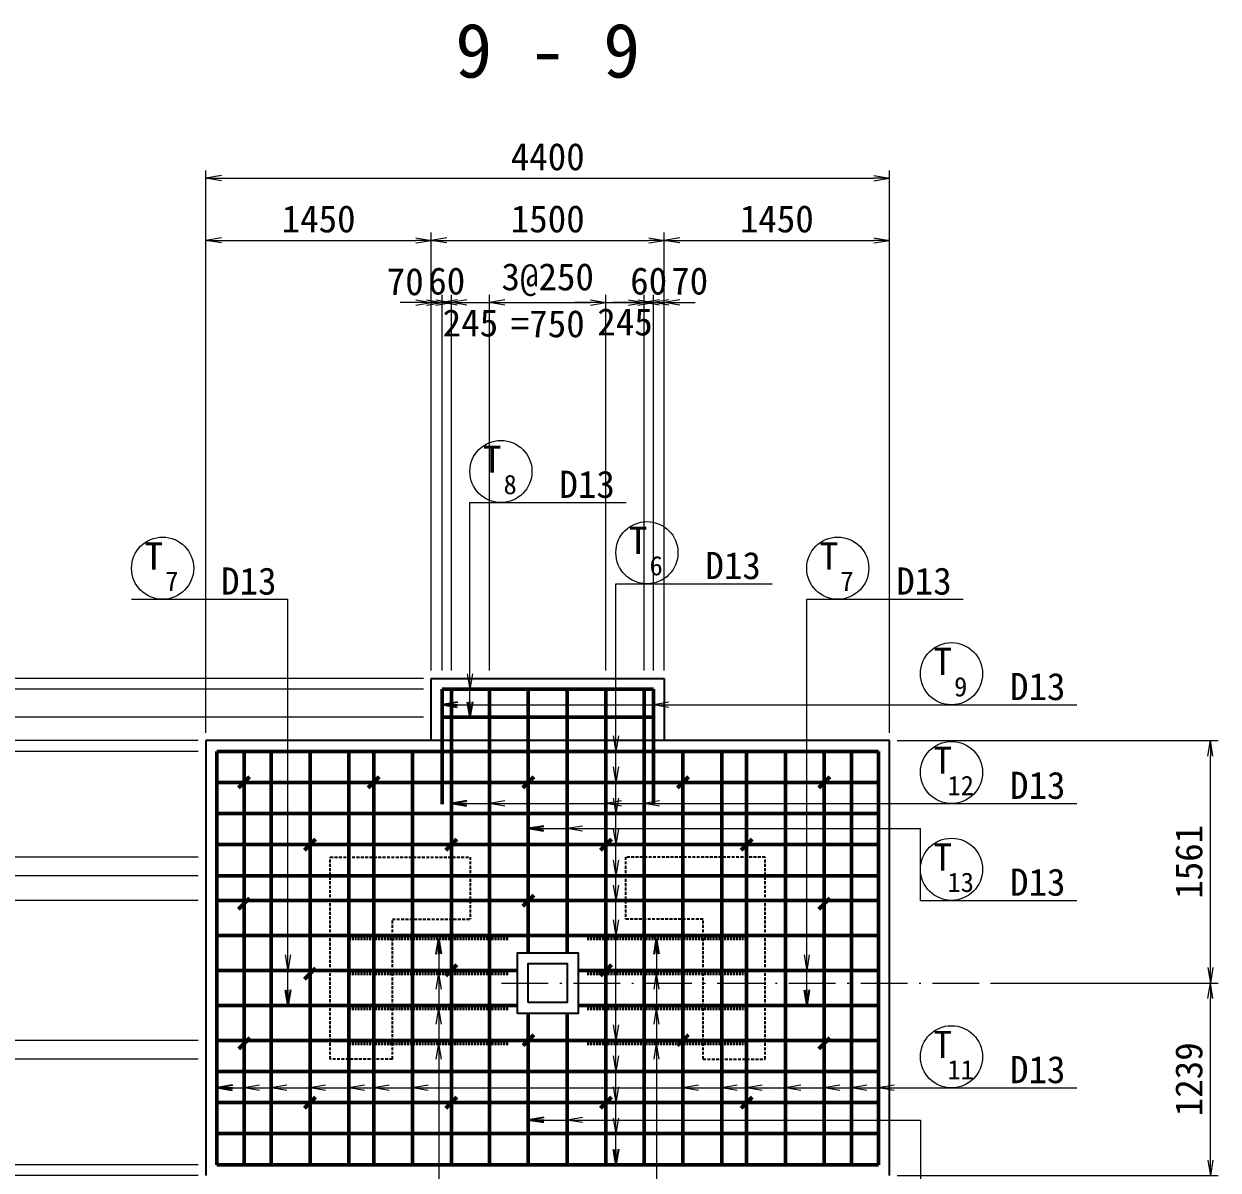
# Model space of a CAD drawing. Header units: millimetres. Extents: x 169470 to 758170, y -17820 to 11880.
# Drawn here: x 258350 to 266038, y -10679 to -3302 of the extents above; entities that cross this region are included whole.
import ezdxf
from ezdxf.enums import TextEntityAlignment as Align

# ---------------------------------------------------------------- set-up
doc = ezdxf.new("R2010")
doc.units = ezdxf.units.MM
doc.header["$LTSCALE"] = 50
doc.header["$PDSIZE"] = 300
doc.linetypes.add('DASHED2', pattern=[0.375, 0.25, -0.125])
doc.linetypes.add('SXF_一点短鎖線', pattern=[9.25, 6, -1.5, 0.25, -1.5])
doc.layers.get('Defpoints').update_dxf_attribs({"color": 151})
for name, color, linetype, lineweight in [('D-BMK', 2, 'SXF_一点短鎖線', 13), ('D-STR', 1, 'Continuous', 25), ('D-STR-DIM', 7, 'Continuous', 13), ('D-STR-HTXT', 7, 'Continuous', 13), ('D-STR-STR1', 2, 'Continuous', 50), ('D-STR-STR3', 4, 'Continuous', 50), ('D-STR-STR4', 1, 'Continuous', 50), ('D-STR-TXT', 7, 'Continuous', 13)]:
    doc.layers.add(name, color=color, linetype=linetype, lineweight=lineweight)
doc.styles.add('YOKO_GOTHIC', font='MS Gothic.ttf')
doc.dimstyles.new('S50', dxfattribs={"dimscale": 50, "dimtxt": 3.5, "dimasz": 2, "dimexe": 1, "dimexo": 1, "dimgap": 1, "dimtad": 1, "dimdec": 0, "dimzin": 1, "dimdsep": 46, "dimtxsty": 'YOKO_GOTHIC', "dimblk": 'OPEN', "dimcen": 0, "dimclrd": 256, "dimclre": 256, "dimclrt": 256, "dimaunit": 1, "dimadec": 3, "dimazin": 0, "dimtfac": 1, "dimtdec": 0, "dimtix": 1, "dimtmove": 2, "dimatfit": 3, "dimldrblk": 'OPEN', "dimfxl": 1, "dimlwd": -1, "dimlwe": -1, "dimarcsym": 2})

# ---------------------------------------------------------------- blocks, each defined once
blk = doc.blocks.new('_Open')
at = {"color": 0, "linetype": 'ByBlock', "lineweight": -2}
for p, q in [((-1, 0.167), (0, 0)), ((-1, -0.167), (0, 0)), ((0, 0), (-1, 0))]:
    blk.add_line(p, q, dxfattribs=at)
blk = doc.blocks.new('*D4147')
at = {"layer": 'D-STR-DIM', "transparency": 16777216}
for p, q in [((259521.9, -7864.4), (259521.9, -4245.4)), ((259621.9, -4295.4), (263821.7, -4295.4)), ((263921.7, -7864.4), (263921.7, -4245.4))]:
    blk.add_line(p, q, dxfattribs=at)
at = {"layer": 'Defpoints', "color": 0, "transparency": 16777216}
for p in [(263921.7, -4295.4), (259521.9, -7914.4), (263921.7, -7914.4)]:
    blk.add_point(p, dxfattribs=at)
at = {"layer": 'D-STR-DIM', "transparency": 16777216, "xscale": 100, "yscale": 100, "zscale": 100, "rotation": 180}
blk.add_blockref('_Open', (259521.9, -4295.4), dxfattribs=at)
at = {"layer": 'D-STR-DIM', "transparency": 16777216, "xscale": 100, "yscale": 100, "zscale": 100}
blk.add_blockref('_Open', (263921.7, -4295.4), dxfattribs=at)
at = {"layer": 'D-STR-DIM', "transparency": 16777216, "insert": (261721.8, -4157.9), "char_height": 175, "attachment_point": 5, "style": 'YOKO_GOTHIC'}
blk.add_mtext('4400', dxfattribs=at)
blk = doc.blocks.new('*D4148')
at = {"layer": 'D-STR-DIM', "transparency": 16777216}
for p, q in [((259521.9, -7864.4), (259521.9, -4645.4)), ((260971.8, -7464.4), (260971.8, -4645.4)), ((259621.9, -4695.4), (260871.8, -4695.4))]:
    blk.add_line(p, q, dxfattribs=at)
at = {"layer": 'Defpoints', "color": 0, "transparency": 16777216}
for p in [(260971.8, -4695.4), (260971.8, -7514.4), (259521.9, -7914.4)]:
    blk.add_point(p, dxfattribs=at)
at = {"layer": 'D-STR-DIM', "transparency": 16777216, "xscale": 100, "yscale": 100, "zscale": 100, "rotation": 180}
blk.add_blockref('_Open', (259521.9, -4695.4), dxfattribs=at)
at = {"layer": 'D-STR-DIM', "transparency": 16777216, "xscale": 100, "yscale": 100, "zscale": 100}
blk.add_blockref('_Open', (260971.8, -4695.4), dxfattribs=at)
at = {"layer": 'D-STR-DIM', "transparency": 16777216, "insert": (260246.9, -4557.9), "char_height": 175, "attachment_point": 5, "style": 'YOKO_GOTHIC'}
blk.add_mtext('1450', dxfattribs=at)
blk = doc.blocks.new('*D4149')
at = {"layer": 'D-STR-DIM', "transparency": 16777216}
for p, q in [((260971.8, -7464.4), (260971.8, -4645.4)), ((262471.8, -7464.4), (262471.8, -4645.4)), ((261071.8, -4695.4), (262371.8, -4695.4))]:
    blk.add_line(p, q, dxfattribs=at)
at = {"layer": 'Defpoints', "color": 0, "transparency": 16777216}
for p in [(262471.8, -4695.4), (260971.8, -7514.4), (262471.8, -7514.4)]:
    blk.add_point(p, dxfattribs=at)
at = {"layer": 'D-STR-DIM', "transparency": 16777216, "xscale": 100, "yscale": 100, "zscale": 100, "rotation": 180}
blk.add_blockref('_Open', (260971.8, -4695.4), dxfattribs=at)
at = {"layer": 'D-STR-DIM', "transparency": 16777216, "xscale": 100, "yscale": 100, "zscale": 100}
blk.add_blockref('_Open', (262471.8, -4695.4), dxfattribs=at)
at = {"layer": 'D-STR-DIM', "transparency": 16777216, "insert": (261721.8, -4557.9), "char_height": 175, "attachment_point": 5, "style": 'YOKO_GOTHIC'}
blk.add_mtext('1500', dxfattribs=at)
blk = doc.blocks.new('*D4150')
at = {"layer": 'D-STR-DIM', "transparency": 16777216}
for p, q in [((262471.8, -7464.4), (262471.8, -4645.4)), ((263921.7, -7864.4), (263921.7, -4645.4)), ((262571.8, -4695.4), (263821.7, -4695.4))]:
    blk.add_line(p, q, dxfattribs=at)
at = {"layer": 'Defpoints', "color": 0, "transparency": 16777216}
for p in [(263921.7, -4695.4), (262471.8, -7514.4), (263921.7, -7914.4)]:
    blk.add_point(p, dxfattribs=at)
at = {"layer": 'D-STR-DIM', "transparency": 16777216, "xscale": 100, "yscale": 100, "zscale": 100, "rotation": 180}
blk.add_blockref('_Open', (262471.8, -4695.4), dxfattribs=at)
at = {"layer": 'D-STR-DIM', "transparency": 16777216, "xscale": 100, "yscale": 100, "zscale": 100}
blk.add_blockref('_Open', (263921.7, -4695.4), dxfattribs=at)
at = {"layer": 'D-STR-DIM', "transparency": 16777216, "insert": (263196.8, -4557.9), "char_height": 175, "attachment_point": 5, "style": 'YOKO_GOTHIC'}
blk.add_mtext('1450', dxfattribs=at)
blk = doc.blocks.new('*D4151')
at = {"layer": 'D-STR-DIM', "transparency": 16777216}
for p, q in [((261346.8, -7464.4), (261346.8, -5045.4)), ((262096.8, -7464.4), (262096.8, -5045.4)), ((261446.8, -5095.4), (261996.8, -5095.4))]:
    blk.add_line(p, q, dxfattribs=at)
at = {"layer": 'Defpoints', "color": 0, "transparency": 16777216}
for p in [(262096.8, -5095.4), (261346.8, -7514.4), (262096.8, -7514.4)]:
    blk.add_point(p, dxfattribs=at)
at = {"layer": 'D-STR-DIM', "transparency": 16777216, "xscale": 100, "yscale": 100, "zscale": 100, "rotation": 180}
blk.add_blockref('_Open', (261346.8, -5095.4), dxfattribs=at)
at = {"layer": 'D-STR-DIM', "transparency": 16777216, "xscale": 100, "yscale": 100, "zscale": 100}
blk.add_blockref('_Open', (262096.8, -5095.4), dxfattribs=at)
at = {"layer": 'D-STR-DIM', "transparency": 16777216, "char_height": 175, "attachment_point": 5, "style": 'YOKO_GOTHIC'}
for s, insert in [('3@250', (261721.8, -4948.6)), ('=750', (261721.8, -5232.9))]:
    blk.add_mtext(s, dxfattribs=dict(at, insert=insert))
blk = doc.blocks.new('*D4152')
at = {"layer": 'D-STR-DIM', "transparency": 16777216}
for p, q in [((260971.8, -7464.4), (260971.8, -5045.4)), ((261041.8, -7464.4), (261041.8, -5045.4)), ((260871.8, -5095.4), (260771.8, -5095.4)), ((260971.8, -5095.4), (261041.8, -5095.4)), ((261141.8, -5095.4), (261241.8, -5095.4))]:
    blk.add_line(p, q, dxfattribs=at)
at = {"layer": 'Defpoints', "color": 0, "transparency": 16777216}
for p in [(261041.8, -5095.4), (260971.8, -7514.4), (261041.8, -7514.4)]:
    blk.add_point(p, dxfattribs=at)
at = {"layer": 'D-STR-DIM', "transparency": 16777216, "xscale": 100, "yscale": 100, "zscale": 100}
blk.add_blockref('_Open', (260971.8, -5095.4), dxfattribs=at)
at = {"layer": 'D-STR-DIM', "transparency": 16777216, "xscale": 100, "yscale": 100, "zscale": 100, "rotation": 180}
blk.add_blockref('_Open', (261041.8, -5095.4), dxfattribs=at)
at = {"layer": 'D-STR-DIM', "transparency": 16777216, "insert": (260804.5, -4962), "char_height": 175, "attachment_point": 5, "style": 'YOKO_GOTHIC'}
blk.add_mtext('70', dxfattribs=at)
blk = doc.blocks.new('*D4153')
at = {"layer": 'D-STR-DIM', "transparency": 16777216}
for p, q in [((262401.8, -7464.4), (262401.8, -5045.4)), ((262471.8, -7464.4), (262471.8, -5045.4)), ((262301.8, -5095.4), (262201.8, -5095.4)), ((262401.8, -5095.4), (262471.8, -5095.4)), ((262571.8, -5095.4), (262671.8, -5095.4))]:
    blk.add_line(p, q, dxfattribs=at)
at = {"layer": 'Defpoints', "color": 0, "transparency": 16777216}
for p in [(262471.8, -5095.4), (262401.8, -7514.4), (262471.8, -7514.4)]:
    blk.add_point(p, dxfattribs=at)
at = {"layer": 'D-STR-DIM', "transparency": 16777216, "xscale": 100, "yscale": 100, "zscale": 100}
blk.add_blockref('_Open', (262401.8, -5095.4), dxfattribs=at)
at = {"layer": 'D-STR-DIM', "transparency": 16777216, "xscale": 100, "yscale": 100, "zscale": 100, "rotation": 180}
blk.add_blockref('_Open', (262471.8, -5095.4), dxfattribs=at)
at = {"layer": 'D-STR-DIM', "transparency": 16777216, "insert": (262635.8, -4957.9), "char_height": 175, "attachment_point": 5, "style": 'YOKO_GOTHIC'}
blk.add_mtext('70', dxfattribs=at)
blk = doc.blocks.new('*D4154')
at = {"layer": 'D-STR-DIM', "transparency": 16777216}
for p, q in [((261041.8, -7464.4), (261041.8, -5045.4)), ((261101.8, -7464.4), (261101.8, -5045.4)), ((260941.8, -5095.4), (260841.8, -5095.4)), ((261041.8, -5095.4), (261101.8, -5095.4)), ((261201.8, -5095.4), (261301.8, -5095.4))]:
    blk.add_line(p, q, dxfattribs=at)
at = {"layer": 'Defpoints', "color": 0, "transparency": 16777216}
for p in [(261101.8, -5095.4), (261041.8, -7514.4), (261101.8, -7514.4)]:
    blk.add_point(p, dxfattribs=at)
at = {"layer": 'D-STR-DIM', "transparency": 16777216, "xscale": 100, "yscale": 100, "zscale": 100}
blk.add_blockref('_Open', (261041.8, -5095.4), dxfattribs=at)
at = {"layer": 'D-STR-DIM', "transparency": 16777216, "xscale": 100, "yscale": 100, "zscale": 100, "rotation": 180}
blk.add_blockref('_Open', (261101.8, -5095.4), dxfattribs=at)
at = {"layer": 'D-STR-DIM', "transparency": 16777216, "insert": (261071.8, -4957.9), "char_height": 175, "attachment_point": 5, "style": 'YOKO_GOTHIC'}
blk.add_mtext('60', dxfattribs=at)
blk = doc.blocks.new('*D4155')
at = {"layer": 'D-STR-DIM', "transparency": 16777216}
for p, q in [((262341.8, -7464.4), (262341.8, -5045.4)), ((262401.8, -7464.4), (262401.8, -5045.4)), ((262241.8, -5095.4), (262141.8, -5095.4)), ((262341.8, -5095.4), (262401.8, -5095.4)), ((262501.8, -5095.4), (262601.8, -5095.4))]:
    blk.add_line(p, q, dxfattribs=at)
at = {"layer": 'Defpoints', "color": 0, "transparency": 16777216}
for p in [(262401.8, -5095.4), (262341.8, -7514.4), (262401.8, -7514.4)]:
    blk.add_point(p, dxfattribs=at)
at = {"layer": 'D-STR-DIM', "transparency": 16777216, "xscale": 100, "yscale": 100, "zscale": 100}
blk.add_blockref('_Open', (262341.8, -5095.4), dxfattribs=at)
at = {"layer": 'D-STR-DIM', "transparency": 16777216, "xscale": 100, "yscale": 100, "zscale": 100, "rotation": 180}
blk.add_blockref('_Open', (262401.8, -5095.4), dxfattribs=at)
at = {"layer": 'D-STR-DIM', "transparency": 16777216, "insert": (262371.8, -4957.9), "char_height": 175, "attachment_point": 5, "style": 'YOKO_GOTHIC'}
blk.add_mtext('60', dxfattribs=at)
blk = doc.blocks.new('*D4156')
at = {"layer": 'D-STR-DIM', "transparency": 16777216}
for p, q in [((260921.8, -7514.4), (256671.9, -7514.4)), ((256721.9, -7614.4), (256721.9, -10614.3)), ((259471.9, -10714.3), (256671.9, -10714.3))]:
    blk.add_line(p, q, dxfattribs=at)
at = {"layer": 'Defpoints', "color": 0, "transparency": 16777216}
for p in [(260971.8, -7514.4), (256721.9, -10714.3), (259521.9, -10714.3)]:
    blk.add_point(p, dxfattribs=at)
at = {"layer": 'D-STR-DIM', "transparency": 16777216, "xscale": 100, "yscale": 100, "zscale": 100}
for p, rotation in [((256721.9, -7514.4), 90), ((256721.9, -10714.3), 270)]:
    blk.add_blockref('_Open', p, dxfattribs=dict(at, rotation=rotation))
at = {"layer": 'D-STR-DIM', "transparency": 16777216, "insert": (256584.4, -9114.3), "char_height": 175, "attachment_point": 5, "rotation": 90, "style": 'YOKO_GOTHIC'}
blk.add_mtext('3200', dxfattribs=at)
blk = doc.blocks.new('*D4157')
at = {"layer": 'D-STR-DIM', "transparency": 16777216}
for p, q in [((259471.9, -7914.4), (257071.9, -7914.4)), ((257121.9, -8014.4), (257121.9, -8564.4)), ((259471.9, -8664.4), (257071.9, -8664.4))]:
    blk.add_line(p, q, dxfattribs=at)
at = {"layer": 'Defpoints', "color": 0, "transparency": 16777216}
for p in [(259521.9, -7914.4), (257121.9, -8664.4), (259521.9, -8664.4)]:
    blk.add_point(p, dxfattribs=at)
at = {"layer": 'D-STR-DIM', "transparency": 16777216, "xscale": 100, "yscale": 100, "zscale": 100}
for p, rotation in [((257121.9, -7914.4), 90), ((257121.9, -8664.4), 270)]:
    blk.add_blockref('_Open', p, dxfattribs=dict(at, rotation=rotation))
at = {"layer": 'D-STR-DIM', "transparency": 16777216, "insert": (256984.4, -8289.4), "char_height": 175, "attachment_point": 5, "rotation": 90, "style": 'YOKO_GOTHIC'}
blk.add_mtext('750', dxfattribs=at)
blk = doc.blocks.new('*D4158')
at = {"layer": 'D-STR-DIM', "transparency": 16777216}
for p, q in [((259471.9, -8664.4), (257071.9, -8664.4)), ((257121.9, -8764.4), (257121.9, -9864.4)), ((259471.9, -9964.4), (257071.9, -9964.4))]:
    blk.add_line(p, q, dxfattribs=at)
at = {"layer": 'Defpoints', "color": 0, "transparency": 16777216}
for p in [(259521.9, -8664.4), (257121.9, -9964.4), (259521.9, -9964.4)]:
    blk.add_point(p, dxfattribs=at)
at = {"layer": 'D-STR-DIM', "transparency": 16777216, "xscale": 100, "yscale": 100, "zscale": 100}
for p, rotation in [((257121.9, -8664.4), 90), ((257121.9, -9964.4), 270)]:
    blk.add_blockref('_Open', p, dxfattribs=dict(at, rotation=rotation))
at = {"layer": 'D-STR-DIM', "transparency": 16777216, "insert": (256984.4, -9314.4), "char_height": 175, "attachment_point": 5, "rotation": 90, "style": 'YOKO_GOTHIC'}
blk.add_mtext('1300', dxfattribs=at)
blk = doc.blocks.new('*D4159')
at = {"layer": 'D-STR-DIM', "transparency": 16777216}
for p, q in [((259471.9, -9964.4), (257071.9, -9964.4)), ((257121.9, -10064.4), (257121.9, -10614.3)), ((259471.9, -10714.3), (257071.9, -10714.3))]:
    blk.add_line(p, q, dxfattribs=at)
at = {"layer": 'Defpoints', "color": 0, "transparency": 16777216}
for p in [(259521.9, -9964.4), (257121.9, -10714.3), (259521.9, -10714.3)]:
    blk.add_point(p, dxfattribs=at)
at = {"layer": 'D-STR-DIM', "transparency": 16777216, "xscale": 100, "yscale": 100, "zscale": 100}
for p, rotation in [((257121.9, -9964.4), 90), ((257121.9, -10714.3), 270)]:
    blk.add_blockref('_Open', p, dxfattribs=dict(at, rotation=rotation))
at = {"layer": 'D-STR-DIM', "transparency": 16777216, "insert": (256984.4, -10339.3), "char_height": 175, "attachment_point": 5, "rotation": 90, "style": 'YOKO_GOTHIC'}
blk.add_mtext('750', dxfattribs=at)
blk = doc.blocks.new('*D4160')
at = {"layer": 'D-STR-DIM', "transparency": 16777216}
for p, q in [((257521.9, -7414.4), (257521.9, -7314.4)), ((259471.9, -7514.4), (257471.9, -7514.4)), ((257521.9, -7514.4), (257521.9, -7584.4)), ((260921.8, -7584.4), (257471.9, -7584.4)), ((257521.9, -7684.4), (257521.9, -7784.4))]:
    blk.add_line(p, q, dxfattribs=at)
at = {"layer": 'Defpoints', "color": 0, "transparency": 16777216}
for p in [(259521.9, -7514.4), (257521.9, -7584.4), (260971.8, -7584.4)]:
    blk.add_point(p, dxfattribs=at)
at = {"layer": 'D-STR-DIM', "transparency": 16777216, "xscale": 100, "yscale": 100, "zscale": 100}
for p, rotation in [((257521.9, -7514.4), 270), ((257521.9, -7584.4), 90)]:
    blk.add_blockref('_Open', p, dxfattribs=dict(at, rotation=rotation))
at = {"layer": 'D-STR-DIM', "transparency": 16777216, "insert": (257389.9, -7344.5), "char_height": 175, "attachment_point": 5, "rotation": 90, "style": 'YOKO_GOTHIC'}
blk.add_mtext('70', dxfattribs=at)
blk = doc.blocks.new('*D4161')
at = {"layer": 'D-STR-DIM', "transparency": 16777216}
for p, q in [((257521.9, -7484.4), (257521.9, -7384.4)), ((260921.8, -7584.4), (257471.9, -7584.4)), ((257521.9, -7584.4), (257521.9, -7764.4)), ((260921.8, -7764.4), (257471.9, -7764.4)), ((257521.9, -7864.4), (257521.9, -7964.4))]:
    blk.add_line(p, q, dxfattribs=at)
at = {"layer": 'Defpoints', "color": 0, "transparency": 16777216}
for p in [(260971.8, -7584.4), (257521.9, -7764.4), (260971.8, -7764.4)]:
    blk.add_point(p, dxfattribs=at)
at = {"layer": 'D-STR-DIM', "transparency": 16777216, "xscale": 100, "yscale": 100, "zscale": 100}
for p, rotation in [((257521.9, -7584.4), 270), ((257521.9, -7764.4), 90)]:
    blk.add_blockref('_Open', p, dxfattribs=dict(at, rotation=rotation))
at = {"layer": 'D-STR-DIM', "transparency": 16777216, "insert": (257384.4, -7674.4), "char_height": 175, "attachment_point": 5, "rotation": 90, "style": 'YOKO_GOTHIC'}
blk.add_mtext('180', dxfattribs=at)
blk = doc.blocks.new('*D4162')
at = {"layer": 'D-STR-DIM', "transparency": 16777216}
for p, q in [((259471.9, -7984.4), (257471.9, -7984.4)), ((257521.9, -8084.4), (257521.9, -8684.4)), ((259471.9, -8784.4), (257471.9, -8784.4))]:
    blk.add_line(p, q, dxfattribs=at)
at = {"layer": 'Defpoints', "color": 0, "transparency": 16777216}
for p in [(259521.9, -7984.4), (257521.9, -8784.4), (259521.9, -8784.4)]:
    blk.add_point(p, dxfattribs=at)
at = {"layer": 'D-STR-DIM', "transparency": 16777216, "xscale": 100, "yscale": 100, "zscale": 100}
for p, rotation in [((257521.9, -7984.4), 90), ((257521.9, -8784.4), 270)]:
    blk.add_blockref('_Open', p, dxfattribs=dict(at, rotation=rotation))
at = {"layer": 'D-STR-DIM', "transparency": 16777216, "char_height": 175, "attachment_point": 5, "rotation": 90, "style": 'YOKO_GOTHIC'}
for s, insert in [('4@200', (257375.1, -8384.4)), ('=800', (257659.4, -8384.4))]:
    blk.add_mtext(s, dxfattribs=dict(at, insert=insert))
blk = doc.blocks.new('*D4163')
at = {"layer": 'D-STR-DIM', "transparency": 16777216}
for p, q in [((257521.9, -8684.4), (257521.9, -8584.4)), ((259471.9, -8784.4), (257471.9, -8784.4)), ((257521.9, -8784.4), (257521.9, -8944.4)), ((259471.9, -8944.4), (257471.9, -8944.4)), ((257521.9, -9044.4), (257521.9, -9144.4))]:
    blk.add_line(p, q, dxfattribs=at)
at = {"layer": 'Defpoints', "color": 0, "transparency": 16777216}
for p in [(259521.9, -8784.4), (257521.9, -8944.4), (259521.9, -8944.4)]:
    blk.add_point(p, dxfattribs=at)
at = {"layer": 'D-STR-DIM', "transparency": 16777216, "xscale": 100, "yscale": 100, "zscale": 100}
for p, rotation in [((257521.9, -8784.4), 270), ((257521.9, -8944.4), 90)]:
    blk.add_blockref('_Open', p, dxfattribs=dict(at, rotation=rotation))
at = {"layer": 'D-STR-DIM', "transparency": 16777216, "insert": (257384.4, -8864.4), "char_height": 175, "attachment_point": 5, "rotation": 90, "style": 'YOKO_GOTHIC'}
blk.add_mtext('160', dxfattribs=at)
blk = doc.blocks.new('*D4164')
at = {"layer": 'D-STR-DIM', "transparency": 16777216}
for p, q in [((259471.9, -9844.4), (257471.9, -9844.4)), ((257521.9, -9944.4), (257521.9, -10544.3)), ((259471.9, -10644.3), (257471.9, -10644.3))]:
    blk.add_line(p, q, dxfattribs=at)
at = {"layer": 'Defpoints', "color": 0, "transparency": 16777216}
for p in [(259521.9, -9844.4), (257521.9, -10644.3), (259521.9, -10644.3)]:
    blk.add_point(p, dxfattribs=at)
at = {"layer": 'D-STR-DIM', "transparency": 16777216, "xscale": 100, "yscale": 100, "zscale": 100}
for p, rotation in [((257521.9, -9844.4), 90), ((257521.9, -10644.3), 270)]:
    blk.add_blockref('_Open', p, dxfattribs=dict(at, rotation=rotation))
at = {"layer": 'D-STR-DIM', "transparency": 16777216, "char_height": 175, "attachment_point": 5, "rotation": 90, "style": 'YOKO_GOTHIC'}
for s, insert in [('4@200', (257375.1, -10244.3)), ('=800', (257659.4, -10244.3))]:
    blk.add_mtext(s, dxfattribs=dict(at, insert=insert))
blk = doc.blocks.new('*D4165')
at = {"layer": 'D-STR-DIM', "transparency": 16777216}
for p, q in [((257521.9, -10544.3), (257521.9, -10444.3)), ((259471.9, -10644.3), (257471.9, -10644.3)), ((257521.9, -10644.3), (257521.9, -10714.3)), ((259471.9, -10714.3), (257471.9, -10714.3)), ((257521.9, -10814.3), (257521.9, -10914.3))]:
    blk.add_line(p, q, dxfattribs=at)
at = {"layer": 'Defpoints', "color": 0, "transparency": 16777216}
for p in [(259521.9, -10644.3), (257521.9, -10714.3), (259521.9, -10714.3)]:
    blk.add_point(p, dxfattribs=at)
at = {"layer": 'D-STR-DIM', "transparency": 16777216, "xscale": 100, "yscale": 100, "zscale": 100}
for p, rotation in [((257521.9, -10644.3), 270), ((257521.9, -10714.3), 90)]:
    blk.add_blockref('_Open', p, dxfattribs=dict(at, rotation=rotation))
at = {"layer": 'D-STR-DIM', "transparency": 16777216, "insert": (257384.4, -10679.3), "char_height": 175, "attachment_point": 5, "rotation": 90, "style": 'YOKO_GOTHIC'}
blk.add_mtext('70', dxfattribs=at)
blk = doc.blocks.new('*D4166')
at = {"layer": 'D-STR-DIM', "transparency": 16777216}
for p, q in [((257521.9, -7664.4), (257521.9, -7564.4)), ((260921.8, -7764.4), (257471.9, -7764.4)), ((257521.9, -7984.4), (257521.9, -7764.4)), ((259471.9, -7984.4), (257471.9, -7984.4)), ((257521.9, -8084.4), (257521.9, -8184.4))]:
    blk.add_line(p, q, dxfattribs=at)
at = {"layer": 'Defpoints', "color": 0, "transparency": 16777216}
for p in [(257521.9, -7764.4), (260971.8, -7764.4), (259521.9, -7984.4)]:
    blk.add_point(p, dxfattribs=at)
at = {"layer": 'D-STR-DIM', "transparency": 16777216, "xscale": 100, "yscale": 100, "zscale": 100}
for p, rotation in [((257521.9, -7764.4), 270), ((257521.9, -7984.4), 90)]:
    blk.add_blockref('_Open', p, dxfattribs=dict(at, rotation=rotation))
at = {"layer": 'D-STR-DIM', "transparency": 16777216, "insert": (257662.9, -7892.5), "char_height": 175, "attachment_point": 5, "rotation": 90, "style": 'YOKO_GOTHIC'}
blk.add_mtext('220', dxfattribs=at)
blk = doc.blocks.new('*D4167')
at = {"layer": 'D-STR-DIM', "transparency": 16777216}
for p, q in [((259471.9, -8944.4), (257471.9, -8944.4)), ((257521.9, -9744.4), (257521.9, -9044.4)), ((259471.9, -9844.4), (257471.9, -9844.4))]:
    blk.add_line(p, q, dxfattribs=at)
at = {"layer": 'Defpoints', "color": 0, "transparency": 16777216}
for p in [(257521.9, -8944.4), (259521.9, -8944.4), (259521.9, -9844.4)]:
    blk.add_point(p, dxfattribs=at)
at = {"layer": 'D-STR-DIM', "transparency": 16777216, "xscale": 100, "yscale": 100, "zscale": 100}
for p, rotation in [((257521.9, -8944.4), 90), ((257521.9, -9844.4), 270)]:
    blk.add_blockref('_Open', p, dxfattribs=dict(at, rotation=rotation))
at = {"layer": 'D-STR-DIM', "transparency": 16777216, "char_height": 175, "attachment_point": 5, "rotation": 90, "style": 'YOKO_GOTHIC'}
for s, insert in [('4@225', (257375.1, -9394.4)), ('=900', (257659.4, -9394.4))]:
    blk.add_mtext(s, dxfattribs=dict(at, insert=insert))
blk = doc.blocks.new('*D4168')
at = {"layer": 'D-STR-DIM', "transparency": 16777216}
for p, q in [((257121.9, -7414.4), (257121.9, -7314.4)), ((260921.8, -7514.4), (257071.9, -7514.4)), ((257121.9, -7914.4), (257121.9, -7514.4)), ((259471.9, -7914.4), (257071.9, -7914.4)), ((257121.9, -8014.4), (257121.9, -8114.4))]:
    blk.add_line(p, q, dxfattribs=at)
at = {"layer": 'Defpoints', "color": 0, "transparency": 16777216}
for p in [(257121.9, -7514.4), (260971.8, -7514.4), (259521.9, -7914.4)]:
    blk.add_point(p, dxfattribs=at)
at = {"layer": 'D-STR-DIM', "transparency": 16777216, "xscale": 100, "yscale": 100, "zscale": 100}
for p, rotation in [((257121.9, -7514.4), 270), ((257121.9, -7914.4), 90)]:
    blk.add_blockref('_Open', p, dxfattribs=dict(at, rotation=rotation))
at = {"layer": 'D-STR-DIM', "transparency": 16777216, "insert": (256984.4, -7714.4), "char_height": 175, "attachment_point": 5, "rotation": 90, "style": 'YOKO_GOTHIC'}
blk.add_mtext('400', dxfattribs=at)
blk = doc.blocks.new('*D4169')
at = {"layer": 'D-STR-DIM', "transparency": 16777216}
for p, q in [((258080.3, -7814.4), (258080.3, -7714.4)), ((259471.9, -7914.4), (258030.3, -7914.4)), ((258080.3, -7984.4), (258080.3, -7914.4)), ((259471.9, -7984.4), (258030.3, -7984.4)), ((258080.3, -8084.4), (258080.3, -8184.4))]:
    blk.add_line(p, q, dxfattribs=at)
at = {"layer": 'Defpoints', "color": 0, "transparency": 16777216}
for p in [(258080.3, -7914.4), (259521.9, -7914.4), (259521.9, -7984.4)]:
    blk.add_point(p, dxfattribs=at)
at = {"layer": 'D-STR-DIM', "transparency": 16777216, "xscale": 100, "yscale": 100, "zscale": 100}
for p, rotation in [((258080.3, -7914.4), 270), ((258080.3, -7984.4), 90)]:
    blk.add_blockref('_Open', p, dxfattribs=dict(at, rotation=rotation))
at = {"layer": 'D-STR-DIM', "transparency": 16777216, "insert": (257942.8, -7949.4), "char_height": 175, "attachment_point": 5, "rotation": 90, "style": 'YOKO_GOTHIC'}
blk.add_mtext('70', dxfattribs=at)
blk = doc.blocks.new('*D4170')
at = {"layer": 'D-STR-DIM', "transparency": 16777216}
for p, q in [((264571.7, -9475.4), (266037.6, -9475.4)), ((265987.6, -10614.3), (265987.6, -9575.4)), ((263971.7, -10714.3), (266037.6, -10714.3))]:
    blk.add_line(p, q, dxfattribs=at)
at = {"layer": 'Defpoints', "color": 0, "transparency": 16777216}
for p in [(264521.7, -9475.4), (265987.6, -9475.4), (263921.7, -10714.3)]:
    blk.add_point(p, dxfattribs=at)
at = {"layer": 'D-STR-DIM', "transparency": 16777216, "xscale": 100, "yscale": 100, "zscale": 100}
for p, rotation in [((265987.6, -9475.4), 90), ((265987.6, -10714.3), 270)]:
    blk.add_blockref('_Open', p, dxfattribs=dict(at, rotation=rotation))
at = {"layer": 'D-STR-DIM', "transparency": 16777216, "insert": (265850.1, -10094.8), "char_height": 175, "attachment_point": 5, "rotation": 90, "style": 'YOKO_GOTHIC'}
blk.add_mtext('1239', dxfattribs=at)
blk = doc.blocks.new('*D4171')
at = {"layer": 'D-STR-DIM', "transparency": 16777216}
for p, q in [((263971.7, -7914.4), (266037.6, -7914.4)), ((265987.6, -9375.4), (265987.6, -8014.4)), ((264571.7, -9475.4), (266037.6, -9475.4))]:
    blk.add_line(p, q, dxfattribs=at)
at = {"layer": 'Defpoints', "color": 0, "transparency": 16777216}
for p in [(263921.7, -7914.4), (265987.6, -7914.4), (264521.7, -9475.4)]:
    blk.add_point(p, dxfattribs=at)
at = {"layer": 'D-STR-DIM', "transparency": 16777216, "xscale": 100, "yscale": 100, "zscale": 100}
for p, rotation in [((265987.6, -7914.4), 90), ((265987.6, -9475.4), 270)]:
    blk.add_blockref('_Open', p, dxfattribs=dict(at, rotation=rotation))
at = {"layer": 'D-STR-DIM', "transparency": 16777216, "insert": (265850.1, -8694.9), "char_height": 175, "attachment_point": 5, "rotation": 90, "style": 'YOKO_GOTHIC'}
blk.add_mtext('1561', dxfattribs=at)
blk = doc.blocks.new('*D4199')
at = {"layer": 'D-STR-DIM', "transparency": 16777216}
for p, q in [((262096.8, -7464.4), (262096.8, -5045.4)), ((262341.8, -7464.4), (262341.8, -5045.4)), ((261996.8, -5095.4), (261896.8, -5095.4)), ((262096.8, -5095.4), (262341.8, -5095.4)), ((262441.8, -5095.4), (262541.8, -5095.4))]:
    blk.add_line(p, q, dxfattribs=at)
at = {"layer": 'Defpoints', "color": 0, "transparency": 16777216}
for p in [(262341.8, -5095.4), (262096.8, -7514.4), (262341.8, -7514.4)]:
    blk.add_point(p, dxfattribs=at)
at = {"layer": 'D-STR-DIM', "transparency": 16777216, "xscale": 100, "yscale": 100, "zscale": 100}
blk.add_blockref('_Open', (262096.8, -5095.4), dxfattribs=at)
at = {"layer": 'D-STR-DIM', "transparency": 16777216, "xscale": 100, "yscale": 100, "zscale": 100, "rotation": 180}
blk.add_blockref('_Open', (262341.8, -5095.4), dxfattribs=at)
at = {"layer": 'D-STR-DIM', "transparency": 16777216, "insert": (262219.3, -5221.2), "char_height": 175, "attachment_point": 5, "style": 'YOKO_GOTHIC'}
blk.add_mtext('245', dxfattribs=at)
blk = doc.blocks.new('*D4200')
at = {"layer": 'D-STR-DIM', "transparency": 16777216}
for p, q in [((261101.8, -7464.4), (261101.8, -5045.4)), ((261346.8, -7464.4), (261346.8, -5045.4)), ((261001.8, -5095.4), (260901.8, -5095.4)), ((261101.8, -5095.4), (261346.8, -5095.4)), ((261446.8, -5095.4), (261546.8, -5095.4))]:
    blk.add_line(p, q, dxfattribs=at)
at = {"layer": 'Defpoints', "color": 0, "transparency": 16777216}
for p in [(261346.8, -5095.4), (261101.8, -7514.4), (261346.8, -7514.4)]:
    blk.add_point(p, dxfattribs=at)
at = {"layer": 'D-STR-DIM', "transparency": 16777216, "xscale": 100, "yscale": 100, "zscale": 100}
blk.add_blockref('_Open', (261101.8, -5095.4), dxfattribs=at)
at = {"layer": 'D-STR-DIM', "transparency": 16777216, "xscale": 100, "yscale": 100, "zscale": 100, "rotation": 180}
blk.add_blockref('_Open', (261346.8, -5095.4), dxfattribs=at)
at = {"layer": 'D-STR-DIM', "transparency": 16777216, "insert": (261224.3, -5227.9), "char_height": 175, "attachment_point": 5, "style": 'YOKO_GOTHIC'}
blk.add_mtext('245', dxfattribs=at)

msp = doc.modelspace()

# ---------------------------------------------------------------- linework, layer by layer
at = {"layer": 'D-BMK'}
msp.add_line((261424.86, -9475.37), (264521.71, -9475.37), dxfattribs=at)
at = {"layer": 'D-STR'}
for p, q in [((260971.81, -7914.37), (260971.81, -7514.37)), ((260971.81, -7514.37), (262471.81, -7514.37)), ((262471.81, -7514.37), (262471.81, -7914.37)), ((263921.71, -7914.37), (259521.92, -7914.37)), ((259521.92, -7914.37), (259521.92, -10714.25)), ((263921.71, -10714.25), (263921.71, -7914.37))]:
    msp.add_line(p, q, dxfattribs=at)
at = {"layer": 'D-STR', "linetype": 'DASHED2', "ltscale": 1.5}
for p, q in [((260321.81, -9964.25), (260321.81, -8664.25)), ((260321.81, -8664.25), (261221.81, -8664.25)), ((261221.81, -8664.25), (261221.81, -9064.25)), ((263121.81, -8664.25), (262221.81, -8664.25)), ((262221.81, -8664.25), (262221.81, -9064.25)), ((263121.81, -9964.25), (263121.81, -8664.25)), ((260721.81, -9964.25), (260721.81, -9064.25)), ((260721.81, -9064.25), (261221.81, -9064.25)), ((262721.81, -9064.25), (262221.81, -9064.25)), ((262721.81, -9964.25), (262721.81, -9064.25)), ((260721.81, -9964.25), (260321.81, -9964.25)), ((262721.81, -9964.25), (263121.81, -9964.25))]:
    msp.add_line(p, q, dxfattribs=at)
at = {"layer": 'D-STR'}
msp.add_lwpolyline([(261596.81, -9600.37), (261596.81, -9350.37), (261846.81, -9350.37), (261846.81, -9600.37)], close=True, dxfattribs=at)
at = {"layer": 'D-STR-HTXT'}
for p, q in [((261220.54, -6382.78), (262227.1, -6382.78)), ((262160.43, -6905.52), (263167, -6905.52)), ((259042.63, -7005.52), (260049.2, -7005.52)), ((263388.95, -7005.52), (264395.52, -7005.52)), ((264121.2, -7684.4), (265127.76, -7684.4)), ((264121.2, -8320.1), (265127.76, -8320.1)), ((264121.2, -8943.18), (264121.2, -8481.68)), ((264121.2, -8943.18), (265127.76, -8943.18)), ((264121.2, -10149.77), (265127.76, -10149.77)), ((264121.2, -10356.83), (264121.2, -11225.06))]:
    msp.add_line(p, q, dxfattribs=at)
for centre in [(261420.54, -6182.78), (262360.43, -6705.52), (259242.63, -6805.52), (263588.95, -6805.52), (264321.2, -7484.4), (264321.2, -8120.1), (264321.2, -8743.18), (264321.2, -9949.77)]:
    msp.add_circle(centre, 200, dxfattribs=at)
at = {"layer": 'D-STR-STR1'}
for p, q in [((261041.81, -7584.37), (262401.81, -7584.37)), ((261041.81, -8324.37), (261041.81, -7584.37)), ((261101.81, -7584.37), (261101.81, -10644.37)), ((261346.81, -7584.37), (261346.81, -10644.37)), ((261596.81, -7584.37), (261596.81, -9280.37)), ((261846.81, -7584.37), (261846.81, -9280.37)), ((262096.81, -7584.37), (262096.81, -10644.37)), ((262341.81, -7584.37), (262341.81, -10644.37)), ((262401.81, -7584.37), (262401.81, -8324.37)), ((261041.81, -7764.37), (262401.81, -7764.37)), ((263851.71, -7984.37), (259591.92, -7984.37)), ((259591.92, -7984.37), (259591.92, -10644.37)), ((259766.92, -7984.37), (259766.92, -10644.37)), ((259941.81, -10644.37), (259941.81, -7984.37)), ((260191.81, -10644.37), (260191.81, -7984.37)), ((260441.81, -10644.37), (260441.81, -7984.37)), ((260601.81, -10644.37), (260601.81, -7984.37)), ((260851.81, -10644.37), (260851.81, -7984.37)), ((262591.81, -10644.37), (262591.81, -7984.37)), ((262841.81, -10644.37), (262841.81, -7984.37)), ((263001.81, -10644.37), (263001.81, -7984.37)), ((263251.81, -10644.37), (263251.81, -7984.37)), ((263501.81, -10644.37), (263501.81, -7984.37)), ((263676.71, -7984.37), (263676.71, -10644.37)), ((263851.71, -7984.37), (263851.71, -10644.37)), ((263851.71, -8184.37), (259591.92, -8184.37)), ((263851.71, -8384.37), (259591.92, -8384.37)), ((263851.71, -8584.37), (259591.92, -8584.37)), ((263851.71, -8784.37), (259591.92, -8784.37)), ((263851.71, -8944.37), (259591.92, -8944.37)), ((263851.71, -9169.37), (259591.92, -9169.37)), ((261526.81, -9394.37), (259591.92, -9394.37)), ((263851.71, -9394.37), (261916.81, -9394.37)), ((261526.81, -9619.37), (259591.92, -9619.37)), ((261596.81, -9670.37), (261596.81, -10644.37)), ((261846.81, -9670.37), (261846.81, -10644.37)), ((263851.71, -9619.37), (261916.81, -9619.37)), ((263851.71, -9844.37), (259591.92, -9844.37)), ((263851.71, -10044.37), (259591.92, -10044.37)), ((263851.71, -10244.37), (259591.92, -10244.37)), ((263851.71, -10444.37), (259591.92, -10444.37)), ((263851.71, -10644.37), (259591.92, -10644.37))]:
    msp.add_line(p, q, dxfattribs=at)
at = {"layer": 'D-STR-STR3'}
for p, q in [((259731.56, -8219.73), (259802.27, -8149.02)), ((260566.46, -8219.73), (260637.17, -8149.02)), ((261561.46, -8219.73), (261632.17, -8149.02)), ((262556.46, -8219.73), (262627.17, -8149.02)), ((263466.46, -8219.73), (263537.17, -8149.02)), ((260156.46, -8619.73), (260227.17, -8549.02)), ((261066.46, -8619.73), (261137.17, -8549.02)), ((262061.46, -8619.73), (262132.17, -8549.02)), ((262966.46, -8619.73), (263037.17, -8549.02)), ((261561.46, -8979.73), (261632.17, -8909.02)), ((259731.56, -8999.73), (259802.27, -8929.02)), ((263466.46, -8999.73), (263537.17, -8929.02)), ((260156.46, -9449.73), (260227.17, -9379.02)), ((261066.46, -9429.73), (261137.17, -9359.02)), ((262061.46, -9429.73), (262132.17, -9359.02)), ((259732.93, -9898.36), (259803.64, -9827.65)), ((261562.82, -9878.36), (261633.53, -9807.65)), ((262557.82, -9878.36), (262628.53, -9807.65)), ((263467.82, -9898.36), (263538.53, -9827.65)), ((260156.46, -10279.73), (260227.17, -10209.02)), ((261066.46, -10279.73), (261137.17, -10209.02)), ((262061.46, -10279.73), (262132.17, -10209.02)), ((262966.46, -10279.73), (263037.17, -10209.02))]:
    msp.add_line(p, q, dxfattribs=at)
at = {"layer": 'D-STR-STR4', "linetype": 'DASHED2'}
for p, q in [((260441.81, -9189.37), (261470.4, -9189.37)), ((263001.81, -9189.37), (261973.22, -9189.37)), ((260441.81, -9414.37), (261470.4, -9414.37)), ((263001.81, -9414.37), (261973.22, -9414.37)), ((260441.81, -9639.37), (261470.4, -9639.37)), ((263001.81, -9639.37), (261973.22, -9639.37)), ((260441.81, -9864.37), (261470.4, -9864.37)), ((263001.81, -9864.37), (261973.22, -9864.37))]:
    msp.add_line(p, q, dxfattribs=at)
at = {"layer": 'Defpoints'}
msp.add_lwpolyline([(261526.81, -9670.37), (261526.81, -9280.37), (261916.81, -9280.37), (261916.81, -9670.37)], close=True, dxfattribs=at)

# ---------------------------------------------------------------- block references
at = {"layer": 'D-STR-HTXT', "yscale": 100, "zscale": 100}
for p, xscale, rotation in [((261220.54, -7584.37), 100, 270.0000000000001), ((262401.81, -7684.4), 100, 180.0000000027317), ((262160.43, -7984.37), 100, 270.0000000000001), ((262160.43, -8184.37), 100, 270.0000000000001), ((262160.43, -8384.37), 100, 270.0000000000001), ((261346.81, -8320.1), 100, 180.0000000027317), ((262096.81, -8320.1), 100, 180.0000000027317), ((262341.81, -8320.1), 100, 180.0000000027317), ((261846.81, -8481.68), 100, 180.0000000027317), ((262160.43, -8584.37), 100, 270.0000000000001), ((262160.43, -8784.37), 100, 270.0000000000001), ((262160.43, -8944.37), 100, 270.0000000000001), ((262160.43, -9169.37), 100, 270.0000000000001), ((260049.2, -9394.37), 100, 270.0000000000001), ((263388.95, -9394.37), 100, 270.0000000000001), ((261020.52, -9414.37), 100, 90.00000000000001), ((262423.1, -9414.37), -100, 270), ((261020.52, -9639.37), 100, 90.00000000000001), ((262423.1, -9639.37), -100, 270), ((262160.43, -9844.37), 100, 270.0000000000001), ((261020.52, -9864.37), 100, 90.00000000000001), ((262423.1, -9864.37), -100, 270), ((262160.43, -10044.37), 100, 270.0000000000001), ((259766.92, -10149.77), 100, 180), ((259941.81, -10149.77), 100, 180), ((260191.81, -10149.77), 100, 180), ((260441.81, -10149.77), 100, 180), ((260601.81, -10149.77), 100, 180), ((260851.81, -10149.77), 100, 180), ((262160.43, -10244.37), 100, 270.0000000000001), ((262591.81, -10149.77), 100, 180), ((262841.81, -10149.77), 100, 180), ((263001.81, -10149.77), 100, 180), ((263251.81, -10149.77), 100, 180), ((263501.81, -10149.77), 100, 180), ((263676.71, -10149.77), 100, 180), ((263851.71, -10149.77), 100, 180), ((261846.81, -10356.83), 100, 180.0000000027317), ((262160.43, -10444.37), 100, 270.0000000000001)]:
    msp.add_blockref('_Open', p, dxfattribs=dict(at, xscale=xscale, rotation=rotation))

# ---------------------------------------------------------------- texts
at = {"layer": 'D-STR-TXT', "style": 'YOKO_GOTHIC'}
for s, height, p in [('9 - 9', 350, (261721.81, -3647.82)), ('T', 175, (261364.27, -6191.1)), ('8', 125, (261479.93, -6328.9)), ('T', 175, (262304.16, -6713.84)), ('T', 175, (259186.36, -6813.84)), ('T', 175, (263532.68, -6813.84)), ('6', 125, (262419.82, -6851.64)), ('7', 125, (259302.02, -6951.64)), ('7', 125, (263648.34, -6951.64)), ('T', 175, (264264.92, -7492.71)), ('9', 125, (264380.58, -7630.52)), ('T', 175, (264264.92, -8128.42)), ('12', 125, (264380.58, -8266.22)), ('T', 175, (264264.92, -8751.5)), ('13', 125, (264380.58, -8889.3)), ('T', 175, (264264.92, -9958.08)), ('11', 125, (264380.58, -10095.89))]:
    msp.add_text(s, height=height, dxfattribs=at).set_placement(p, align=Align.CENTER)
for p in [(261797.06, -6352.78), (262736.96, -6875.52), (259619.15, -6975.52), (263965.47, -6975.52), (264697.72, -7654.4), (264697.72, -8290.1), (264697.72, -8913.18), (264697.72, -10119.77)]:
    msp.add_text('D13', height=175, dxfattribs=at).set_placement(p)

# ---------------------------------------------------------------- dimensions: what is measured, and where the dimension line sits
at = {"layer": 'D-STR-DIM'}
for base, p1, p2, picture, middle in [((263921.71, -4295.43), (259521.92, -7914.37), (263921.71, -7914.37), '*D4147', (261721.81, -4157.93)), ((260971.81, -4695.43), (259521.92, -7914.37), (260971.81, -7514.37), '*D4148', (260246.86, -4557.93)), ((262471.81, -4695.43), (260971.81, -7514.37), (262471.81, -7514.37), '*D4149', (261721.81, -4557.93)), ((263921.71, -4695.43), (262471.81, -7514.37), (263921.71, -7914.37), '*D4150', (263196.76, -4557.93)), ((261101.81, -5095.43), (261041.81, -7514.37), (261101.81, -7514.37), '*D4154', (261071.81, -4957.93)), ((262401.81, -5095.43), (262341.81, -7514.37), (262401.81, -7514.37), '*D4155', (262371.81, -4957.93))]:
    dim = msp.add_linear_dim(base=base, p1=p1, p2=p2, dimstyle='S50', dxfattribs=at)
    dim.commit()
    dim.dimension.update_dxf_attribs({"geometry": picture, "text_midpoint": middle})
dim = msp.add_linear_dim(base=(262096.81, -5095.43), p1=(261346.81, -7514.37), p2=(262096.81, -7514.37), text='3@250\\X=<>', dimstyle='S50', dxfattribs=at)
dim.commit()
dim.dimension.update_dxf_attribs({"geometry": '*D4151', "text_midpoint": (261721.81, -5095.43)})
for base, p1, p2, picture, middle in [((262471.81, -5095.43), (262401.81, -7514.37), (262471.81, -7514.37), '*D4153', (262635.82, -4957.93)), ((261041.81, -5095.43), (260971.81, -7514.37), (261041.81, -7514.37), '*D4152', (260804.47, -4961.97)), ((261346.81, -5095.43), (261101.81, -7514.37), (261346.81, -7514.37), '*D4200', (261224.31, -5227.91)), ((262341.81, -5095.43), (262096.81, -7514.37), (262341.81, -7514.37), '*D4199', (262219.31, -5221.21))]:
    dim = msp.add_linear_dim(base=base, p1=p1, p2=p2, dimstyle='S50', dxfattribs=at)
    dim.commit()
    dim.dimension.update_dxf_attribs({"geometry": picture, "text_midpoint": middle, "dimtype": 160})
for base, p1, p2, picture, middle in [((257521.92, -7584.37), (259521.92, -7514.37), (260971.81, -7584.37), '*D4160', (257389.92, -7344.52)), ((257521.92, -7764.37), (259521.92, -7984.37), (260971.81, -7764.37), '*D4166', (257662.92, -7892.52))]:
    dim = msp.add_linear_dim(base=base, p1=p1, p2=p2, angle=90, dimstyle='S50', dxfattribs=at)
    dim.commit()
    dim.dimension.update_dxf_attribs({"geometry": picture, "text_midpoint": middle, "dimtype": 160})
for base, p1, p2, picture, middle in [((257121.92, -7514.37), (259521.92, -7914.37), (260971.81, -7514.37), '*D4168', (256984.42, -7714.37)), ((257521.92, -7764.37), (260971.81, -7584.37), (260971.81, -7764.37), '*D4161', (257384.42, -7674.37)), ((256721.92, -10714.25), (260971.81, -7514.37), (259521.92, -10714.25), '*D4156', (256584.42, -9114.31)), ((258080.25, -7914.37), (259521.92, -7984.37), (259521.92, -7914.37), '*D4169', (257942.75, -7949.37)), ((257121.92, -8664.37), (259521.92, -7914.37), (259521.92, -8664.37), '*D4157', (256984.42, -8289.37)), ((265987.58, -7914.37), (264521.71, -9475.37), (263921.71, -7914.37), '*D4171', (265850.08, -8694.87)), ((257521.92, -8944.37), (259521.92, -8784.37), (259521.92, -8944.37), '*D4163', (257384.42, -8864.37)), ((257121.92, -9964.37), (259521.92, -8664.37), (259521.92, -9964.37), '*D4158', (256984.42, -9314.37)), ((265987.58, -9475.37), (263921.71, -10714.25), (264521.71, -9475.37), '*D4170', (265850.08, -10094.81)), ((257121.92, -10714.25), (259521.92, -9964.37), (259521.92, -10714.25), '*D4159', (256984.42, -10339.31)), ((257521.92, -10714.25), (259521.92, -10644.25), (259521.92, -10714.25), '*D4165', (257384.42, -10679.25))]:
    dim = msp.add_linear_dim(base=base, p1=p1, p2=p2, angle=90, dimstyle='S50', dxfattribs=at)
    dim.commit()
    dim.dimension.update_dxf_attribs({"geometry": picture, "text_midpoint": middle})
for base, p1, p2, text, picture, middle in [((257521.92, -8784.37), (259521.92, -7984.37), (259521.92, -8784.37), '4@200\\X=<>', '*D4162', (257521.92, -8384.37)), ((257521.92, -8944.37), (259521.92, -9844.37), (259521.92, -8944.37), '4@225\\X=<>', '*D4167', (257521.92, -9394.37)), ((257521.92, -10644.25), (259521.92, -9844.37), (259521.92, -10644.25), '4@200\\X=<>', '*D4164', (257521.92, -10244.31))]:
    dim = msp.add_linear_dim(base=base, p1=p1, p2=p2, angle=90, text=text, dimstyle='S50', dxfattribs=at)
    dim.commit()
    dim.dimension.update_dxf_attribs({"geometry": picture, "text_midpoint": middle})

# ---------------------------------------------------------------- leaders
at = {"layer": 'D-STR-HTXT'}
for points in [[(261220.54, -7764.37), (261220.54, -6382.78)], [(262160.43, -10644.37), (262160.43, -6905.52)], [(260049.2, -9619.37), (260049.2, -7005.52)], [(263388.95, -9619.37), (263388.95, -7005.52)], [(261041.81, -7684.4), (264121.2, -7684.4)], [(261101.81, -8320.1), (264121.2, -8320.1)], [(261596.81, -8481.68), (264121.2, -8481.68)], [(261020.52, -9189.37), (261020.52, -11918.85)], [(262423.1, -9189.37), (262423.1, -11918.85)], [(259591.92, -10149.77), (264121.2, -10149.77)], [(261596.81, -10356.83), (264121.2, -10356.83)]]:
    msp.add_leader(points, dimstyle='S50', dxfattribs=at)

doc.saveas('drawing.dxf')
